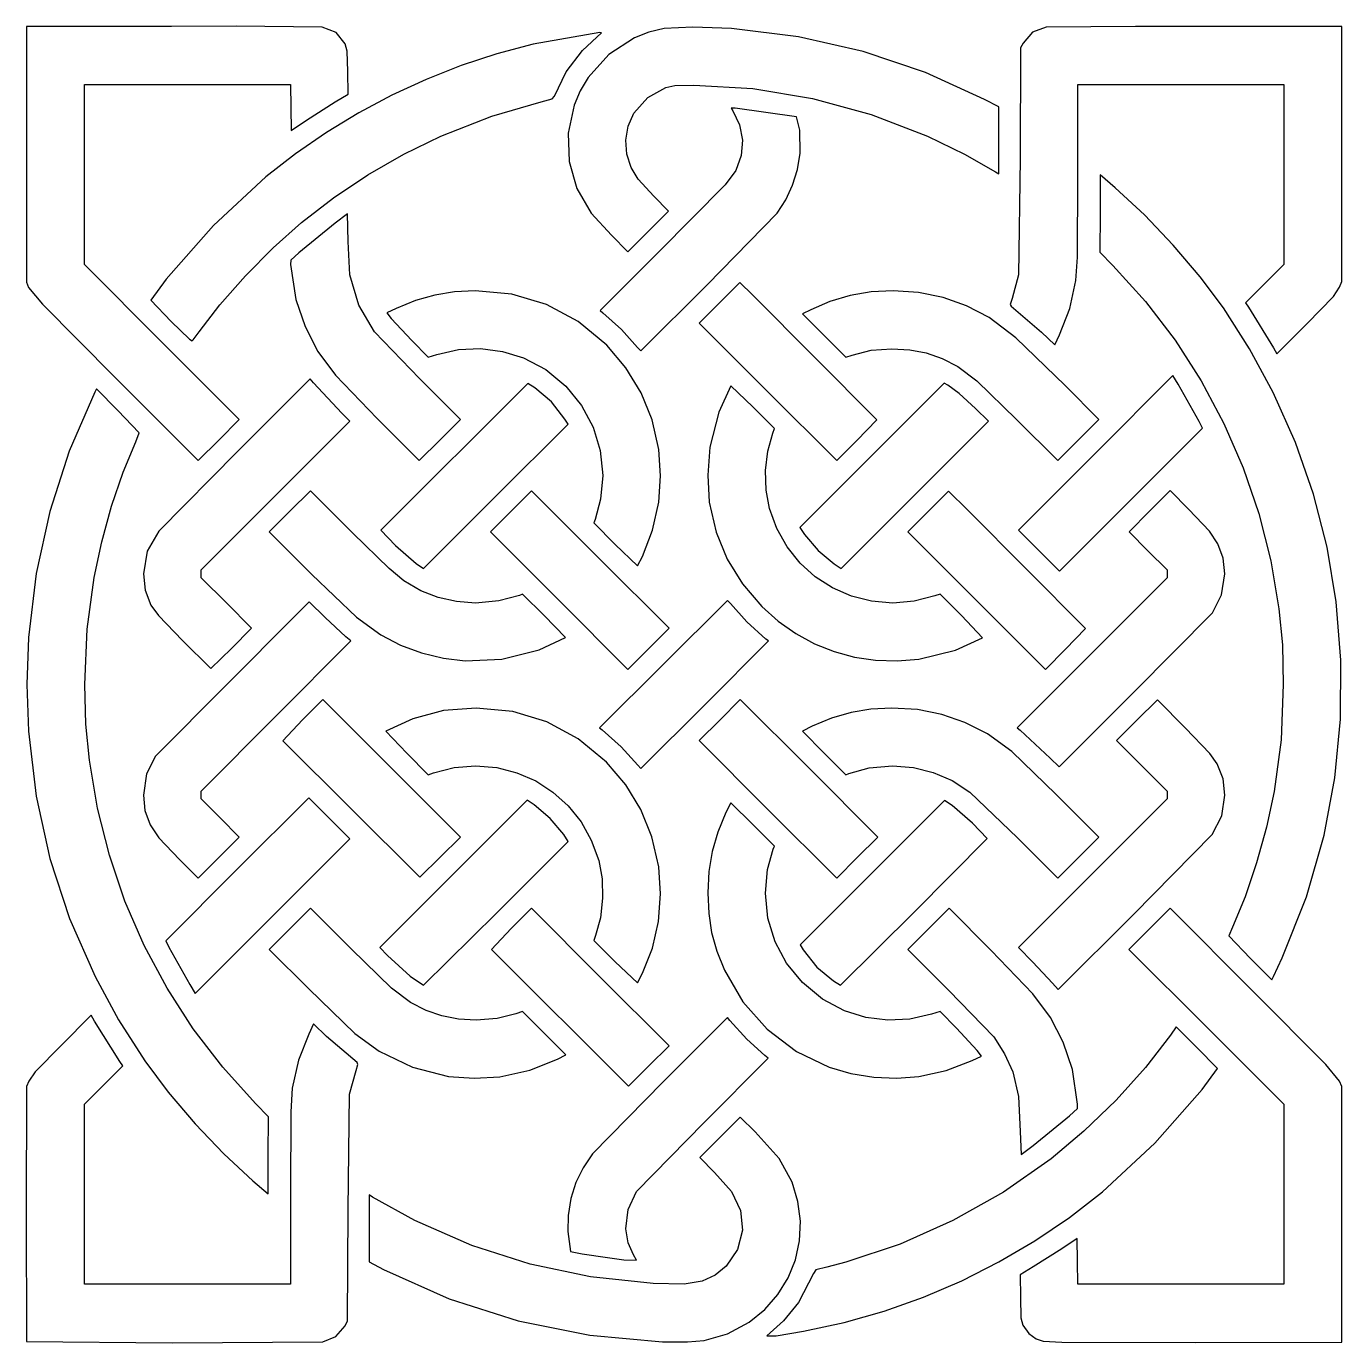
# Model space of a CAD drawing. Extents: x 0 to 52.5, y 0 to 52.4.
import ezdxf

# ---------------------------------------------------------------- set-up
doc = ezdxf.new("R2010")
doc.units = 0
doc.layers.get('0').update_dxf_attribs({"linetype": 'CONTINUOUS'})

msp = doc.modelspace()

# ---------------------------------------------------------------- linework, layer by layer
at = {"color": 7}
for points in [[(8.368552, 52.442622), (5.787762, 52.440418), (0.002207, 52.430498), (0.002207, 47.332858), (0.002207, 42.23522), (0.08599, 42.023553), (0.637674, 41.361234), (3.506834, 38.469316), (6.844992, 35.126747), (7.666304, 35.946955), (8.486512, 36.767164), (5.399707, 39.853969), (2.312901, 42.940775), (2.312901, 46.530289), (2.312901, 50.119803), (6.421659, 50.119803), (10.53152, 50.119803), (10.540339, 49.205886), (10.550262, 48.293074), (11.167623, 48.704282), (12.307536, 49.427476), (12.831191, 49.739463), (12.819064, 50.643456), (12.797121, 51.456994), (12.714334, 51.74809), (12.355656, 52.191974), (11.7927, 52.412859), (8.368552, 52.442622), (8.368552, 52.442622)], [(22.874334, 52.201192), (20.214166, 51.729352), (18.763499, 51.344801), (17.337925, 50.876869), (15.941612, 50.327648), (14.578728, 49.699232), (13.253441, 48.993714), (11.969919, 48.213187), (10.732332, 47.359745), (9.544846, 46.43548), (7.45384, 44.498737), (5.571684, 42.358692), (4.958735, 41.523049), (5.775635, 40.677483), (6.495296, 39.974758), (6.604419, 39.905734), (6.652068, 39.935549), (6.882474, 40.259664), (7.716489, 41.34333), (8.730244, 42.488666), (9.842894, 43.609528), (10.973596, 44.619775), (12.245974, 45.60235), (13.614285, 46.515653), (15.051314, 47.342842), (16.529846, 48.067077), (18.565842, 48.857868), (20.533873, 49.432987), (20.97123, 49.54516), (21.061937, 49.652372), (21.527163, 50.624716), (22.172386, 51.482687), (22.930558, 52.178039), (22.874334, 52.201192), (22.874334, 52.201192)], [(26.576293, 52.412859), (25.433073, 52.358839), (24.827422, 52.209848), (24.252517, 51.982248), (23.223227, 51.315375), (22.401757, 50.406525), (22.086628, 49.876454), (21.844663, 49.304004), (21.609184, 48.185381), (21.648957, 47.056693), (21.95553, 45.972381), (22.520453, 44.986886), (23.335149, 44.112657), (23.989992, 43.451199), (24.799177, 44.261487), (25.609462, 45.070671), (25.025175, 45.669289), (24.399136, 46.346819), (24.114568, 46.810306), (23.944098, 47.342684), (23.90736, 47.907417), (24.002339, 48.465714), (24.227016, 48.978785), (24.777893, 49.601982), (25.50804, 50.006251), (25.862606, 50.08886), (26.61929, 50.098855), (28.97273, 49.959075), (31.350735, 49.564902), (33.691351, 48.929761), (35.932623, 48.067077), (37.417994, 47.339718), (38.657831, 46.640532), (38.790123, 46.555643), (38.790123, 47.893994), (38.790123, 49.231244), (38.216859, 49.530001), (35.860035, 50.603361), (33.377622, 51.436404), (30.789434, 52.023454), (28.115288, 52.358839), (26.576293, 52.412859), (26.576293, 52.412859)], [(44.239439, 52.441521), (40.666461, 52.415063), (40.125558, 52.206896), (39.752543, 51.77014), (39.654429, 51.583831), (39.633479, 47.15647), (39.57285, 42.535081), (39.315979, 41.592501), (39.239946, 41.357362), (39.276293, 41.280515), (40.492276, 40.243125), (41.013724, 39.740417), (41.20555, 40.141702), (41.615522, 41.187157), (41.861494, 42.304671), (41.919322, 43.244494), (41.929845, 46.442095), (41.929845, 50.119803), (46.039706, 50.119803), (50.149568, 50.119803), (50.149568, 46.530289), (50.149568, 42.941876), (49.385586, 42.176789), (48.6216, 41.412806), (48.746175, 41.241928), (49.743873, 39.629073), (49.878369, 39.386539), (51.084429, 40.599213), (52.133973, 41.67494), (52.375378, 42.041192), (52.460262, 42.270497), (52.460262, 47.350497), (52.460262, 52.430498), (46.674706, 52.440418), (44.239439, 52.441521), (44.239439, 52.441521)], [(28.105365, 49.184942), (28.17592, 49.079108), (28.444691, 48.520918), (28.554566, 47.908944), (28.503507, 47.28536), (28.289472, 46.692344), (27.868343, 46.121285), (25.226919, 43.452303), (22.876538, 41.106331), (22.991191, 41.018136), (23.726954, 40.351077), (24.375844, 39.633483), (24.498212, 39.501191), (27.152865, 42.138206), (29.943117, 44.986886), (30.290172, 45.525071), (30.559621, 46.10814), (30.748745, 46.728925), (30.854827, 47.380261), (30.846727, 48.302794), (30.71592, 48.828855), (28.27073, 49.175018), (28.105365, 49.184942), (28.105365, 49.184942)], [(42.829429, 46.51816), (42.820609, 44.979167), (42.810689, 43.440174), (43.333238, 42.907702), (44.635727, 41.468069), (45.811598, 39.93223), (46.856345, 38.309486), (47.765463, 36.609139), (48.534447, 34.840487), (49.158791, 33.012833), (49.63399, 31.135477), (49.95554, 29.217719), (50.094802, 27.780762), (50.130828, 26.201469), (50.04649, 23.996384), (49.765923, 21.932858), (49.460657, 20.515051), (49.066214, 19.088265), (48.606837, 17.731368), (48.106767, 16.523228), (47.962345, 16.17045), (48.816731, 15.275278), (49.672217, 14.419792), (49.740565, 14.550983), (50.087831, 15.300636), (51.055782, 17.727681), (51.759118, 20.184404), (52.188783, 22.482329), (52.413747, 24.816539), (52.432939, 27.163566), (52.245288, 29.499941), (51.880493, 31.679301), (51.340328, 33.792835), (50.622879, 35.846272), (49.726234, 37.845341), (48.789242, 39.579964), (47.739655, 41.212164), (46.810155, 42.456421), (45.738342, 43.717503), (44.589559, 44.922879), (43.429151, 46.000018), (42.829429, 46.51816), (42.829429, 46.51816)], [(12.80804, 44.967042), (12.314151, 44.593317), (10.861147, 43.404897), (10.538135, 43.117164), (10.535931, 42.940775), (10.74429, 41.549508), (11.110894, 40.469367), (11.615208, 39.480243), (12.321598, 38.532725), (13.987639, 36.810157), (15.663333, 35.124542), (16.484645, 35.945853), (17.304853, 36.76606), (15.671052, 38.406476), (13.877397, 40.259664), (13.253421, 41.325544), (12.892927, 42.535081), (12.830087, 43.865712), (12.80804, 44.967042), (12.80804, 44.967042)], [(28.452631, 42.233015), (27.641242, 41.422726), (26.830956, 40.612442), (29.573804, 37.869594), (32.316651, 35.126747), (33.11922, 35.929316), (33.91297, 36.758344), (28.955339, 41.733612), (28.452631, 42.233015), (28.452631, 42.233015)], [(17.893552, 41.900081), (17.0732, 41.857431), (16.284724, 41.727885), (15.514077, 41.508323), (14.747214, 41.195626), (14.372389, 41.020341), (14.539959, 40.798751), (15.365679, 39.912396), (16.022726, 39.246528), (16.36448, 39.355671), (17.228756, 39.551056), (18.107914, 39.593135), (18.981314, 39.482581), (19.828318, 39.22007), (20.714303, 38.753685), (21.506216, 38.091181), (22.142911, 37.320655), (22.605653, 36.45974), (22.888266, 35.523505), (22.984575, 34.527024), (22.90015, 33.585996), (22.680306, 32.773057), (22.627389, 32.646278), (23.48508, 31.787484), (24.36482, 30.928691), (24.56546, 31.307927), (24.971219, 32.350236), (25.226919, 33.468691), (25.28801, 34.512774), (25.226919, 35.567719), (24.953943, 36.746528), (24.515383, 37.833539), (23.911418, 38.828334), (23.142225, 39.730497), (22.011059, 40.666516), (20.744711, 41.346118), (19.364952, 41.760306), (17.893552, 41.900081), (17.893552, 41.900081)], [(34.568917, 41.900081), (33.696476, 41.852611), (32.85497, 41.71022), (32.048024, 41.473693), (31.279264, 41.143813), (30.947433, 40.976244), (31.811738, 40.111938), (32.677145, 39.246528), (32.93842, 39.335827), (33.68805, 39.526583), (34.521512, 39.583872), (35.233188, 39.544833), (35.890235, 39.419811), (36.519969, 39.201532), (37.149706, 38.882726), (37.904632, 38.308159), (39.495679, 36.762754), (41.136095, 35.127849), (41.956304, 35.948057), (42.776512, 36.767164), (41.427137, 38.119844), (39.467569, 40.027461), (38.398757, 40.826313), (37.498708, 41.295161), (36.559573, 41.630718), (35.58257, 41.832515), (34.568917, 41.900081), (34.568917, 41.900081)], [(11.313143, 38.389941), (8.398318, 35.479524), (5.271823, 32.308934), (4.807529, 31.509111), (4.665486, 30.611191), (4.735431, 29.961473), (4.964246, 29.366547), (5.258521, 28.951009), (6.224323, 27.956538), (7.355416, 26.836469), (8.176728, 27.637936), (8.979298, 28.440505), (7.974985, 29.449229), (6.969568, 30.457953), (6.969568, 30.613396), (6.969568, 30.768839), (9.932901, 33.733274), (12.896235, 36.697709), (12.575427, 37.014108), (11.44323, 38.232292), (11.313143, 38.389941), (11.313143, 38.389941)], [(45.728822, 38.520028), (42.647531, 35.438735), (39.566234, 32.357441), (40.386443, 31.537233), (41.206651, 30.717024), (44.058642, 33.569012), (46.910627, 36.421), (46.779439, 36.682275), (45.942693, 38.172761), (45.728822, 38.520028), (45.728822, 38.520028)], [(2.785844, 37.986452), (2.7208, 37.853056), (1.704346, 35.499637), (0.927211, 33.096298), (0.384862, 30.625871), (0.072762, 28.071191), (0.018047, 26.201468), (0.072762, 24.331747), (0.388313, 21.74305), (0.934165, 19.262934), (1.715183, 16.873686), (2.736235, 14.557598), (3.673227, 12.822975), (4.722814, 11.190775), (5.652312, 9.946518), (6.724124, 8.685436), (7.872907, 7.480059), (9.033318, 6.402917), (9.63304, 5.884777), (9.64186, 7.423771), (9.65178, 8.962763), (9.129228, 9.495237), (7.826739, 10.93487), (6.650869, 12.470708), (5.606123, 14.093452), (4.697006, 15.793799), (3.928023, 17.56245), (3.303679, 19.390105), (2.828479, 21.267461), (2.506929, 23.185219), (2.367668, 24.622174), (2.331641, 26.201469), (2.415976, 28.406552), (2.696546, 30.47008), (3.001809, 31.887887), (3.396252, 33.314674), (3.855631, 34.67157), (4.355705, 35.879707), (4.500123, 36.232485), (3.643534, 37.129862), (2.785844, 37.986452), (2.785844, 37.986452)], [(19.99258, 38.195914), (14.139776, 32.347519), (14.722191, 31.737577), (15.542068, 31.025705), (15.841929, 30.825063), (18.72368, 33.705714), (21.604334, 36.585261), (21.478655, 36.781493), (20.93539, 37.470174), (20.275903, 38.02283), (19.99258, 38.195914), (19.99258, 38.195914)], [(28.092137, 38.102205), (27.610375, 37.058205), (27.250982, 35.655913), (27.174374, 34.551361), (27.235547, 33.468691), (27.514079, 32.278512), (27.953149, 31.1943), (28.5579, 30.206037), (29.333475, 29.303708), (29.984352, 28.722507), (30.684506, 28.228813), (31.428173, 27.824537), (32.20959, 27.51159), (33.022993, 27.291882), (33.862619, 27.167324), (34.722704, 27.139824), (35.597484, 27.211295), (37.052693, 27.573995), (38.131972, 28.061269), (37.296327, 28.947623), (36.441947, 29.800905), (36.231384, 29.729247), (35.406608, 29.516792), (34.55679, 29.448127), (33.708507, 29.517348), (32.902178, 29.720544), (32.150189, 30.048225), (31.464926, 30.490901), (30.858774, 31.039081), (30.34412, 31.683276), (29.933349, 32.413994), (29.638847, 33.221747), (29.505458, 33.951996), (29.483299, 34.729832), (29.570058, 35.502727), (29.76342, 36.218153), (29.833976, 36.409976), (28.97849, 37.265462), (28.092137, 38.102205), (28.092137, 38.102205)], [(36.604002, 38.213553), (33.727762, 35.337311), (30.85152, 32.462172), (31.034524, 32.17995), (31.574731, 31.544956), (32.209714, 31.004759), (32.491936, 30.821755), (35.431015, 33.75863), (38.370097, 36.696608), (37.848647, 37.208136), (37.204208, 37.805024), (36.752831, 38.128664), (36.604002, 38.213553), (36.604002, 38.213553)], [(11.32527, 33.9262), (10.503958, 33.104889), (9.68375, 32.284681), (11.387006, 30.590245), (13.157898, 28.879552), (14.136469, 28.172614), (14.920969, 27.770057), (15.759559, 27.458732), (16.627482, 27.24638), (17.499985, 27.140739), (18.964012, 27.211295), (20.445679, 27.578405), (21.504012, 28.067884), (20.645219, 28.947623), (19.786425, 29.805314), (19.659645, 29.752398), (18.846708, 29.532552), (17.905679, 29.448127), (17.147154, 29.501807), (16.4266, 29.664021), (15.730659, 29.939049), (15.045972, 30.331174), (14.46264, 30.821448), (13.018603, 32.239481), (11.32527, 33.9262), (11.32527, 33.9262)], [(20.145818, 33.927302), (19.32561, 33.107094), (18.505401, 32.286886), (21.248248, 29.544038), (23.991096, 26.801191), (24.811304, 27.621399), (25.631512, 28.441608), (22.888665, 31.184455), (20.145818, 33.927302), (20.145818, 33.927302)], [(36.778189, 33.908561), (35.967901, 33.098274), (35.156512, 32.286886), (37.899359, 29.544038), (40.642206, 26.801191), (41.444776, 27.60376), (42.238526, 28.432788), (37.528943, 33.161113), (36.778189, 33.908561), (36.778189, 33.908561)], [(45.617474, 33.928405), (44.797265, 33.108196), (43.977057, 32.287988), (44.734429, 31.527311), (45.492901, 30.766634), (45.492901, 30.610089), (45.492901, 30.454646), (42.503109, 27.460444), (39.513318, 24.467346), (39.63679, 24.37364), (40.835134, 23.259082), (41.189012, 22.920636), (44.214081, 25.928066), (47.311911, 29.058969), (47.670358, 29.770388), (47.79698, 30.611191), (47.737152, 31.233963), (47.524684, 31.805123), (47.185453, 32.31175), (46.361618, 33.177649), (45.617474, 33.928405), (45.617474, 33.928405)], [(11.270149, 29.493326), (10.769645, 28.99613), (5.150555, 23.343969), (4.792139, 22.632791), (4.665486, 21.791747), (4.725317, 21.168974), (4.937788, 20.597814), (5.277018, 20.091188), (6.100851, 19.225289), (6.844992, 18.474535), (7.6652, 19.294741), (8.485409, 20.114949), (7.72804, 20.875625), (6.969568, 21.636305), (6.969568, 21.792848), (6.969568, 21.948293), (9.95054, 24.931469), (12.931512, 27.935592), (12.739689, 28.102059), (11.908457, 28.870453), (11.270149, 29.493326), (11.270149, 29.493326)], [(27.963153, 29.552858), (25.402207, 27.011755), (22.862207, 24.46955), (22.96804, 24.39238), (23.724866, 23.708856), (24.386867, 22.979064), (24.499316, 22.85008), (27.060262, 25.391181), (29.600262, 27.933387), (29.494429, 28.010557), (28.737601, 28.694081), (28.075599, 29.423873), (27.963153, 29.552858), (27.963153, 29.552858)], [(11.820262, 25.601747), (11.009974, 24.791459), (10.226147, 23.953612), (15.683179, 18.510914), (16.503387, 19.313483), (17.305957, 20.116053), (14.56311, 22.8589), (11.820262, 25.601747), (11.820262, 25.601747)], [(17.940957, 25.257789), (16.638115, 25.160041), (15.409776, 24.828944), (14.330496, 24.341667), (15.166139, 23.455314), (16.020522, 22.602032), (16.231085, 22.673691), (17.055861, 22.886147), (17.905679, 22.95481), (18.753961, 22.885589), (19.560289, 22.682393), (20.312278, 22.354712), (20.997541, 21.912036), (21.603693, 21.363856), (22.118347, 20.719662), (22.529119, 19.988943), (22.823621, 19.181191), (22.95701, 18.450944), (22.979168, 17.673108), (22.892408, 16.900212), (22.699046, 16.184784), (22.62849, 15.992961), (23.483976, 15.137475), (24.370332, 14.300728), (24.573179, 14.686582), (24.967466, 15.691747), (25.211487, 16.747025), (25.288095, 17.851577), (25.226919, 18.934247), (24.948387, 20.124425), (24.509318, 21.208637), (23.904568, 22.1969), (23.128994, 23.099229), (22.002756, 24.031632), (20.752456, 24.706415), (19.393415, 25.117245), (17.940957, 25.257789), (17.940957, 25.257789)], [(28.471373, 25.601747), (27.651165, 24.781539), (26.830956, 23.96133), (29.573804, 21.218483), (32.316651, 18.475636), (33.136859, 19.295844), (33.957068, 20.116053), (31.21422, 22.8589), (28.471373, 25.601747), (28.471373, 25.601747)], [(34.521512, 25.257789), (33.684489, 25.213877), (32.890577, 25.082423), (32.116178, 24.858129), (31.337693, 24.535695), (30.958456, 24.335055), (31.81725, 23.455314), (32.676044, 22.597624), (32.802821, 22.650541), (33.612669, 22.870101), (34.54797, 22.955914), (35.377023, 22.88994), (36.170904, 22.692707), (36.924469, 22.366076), (37.632572, 21.911912), (39.530956, 20.082979), (41.136095, 18.475636), (41.957404, 19.295844), (42.778716, 20.116053), (41.07546, 21.81159), (39.304682, 23.523373), (38.326, 24.230322), (37.434453, 24.684867), (36.50901, 25.006161), (35.54094, 25.196402), (34.521512, 25.257789), (34.521512, 25.257789)], [(45.107049, 25.584108), (44.294557, 24.77382), (43.483168, 23.962431), (44.487484, 22.95371), (45.492901, 21.944985), (45.492901, 21.789543), (45.492901, 21.634098), (42.531772, 18.669664), (39.570643, 15.70633), (40.143906, 15.122043), (40.922225, 14.284196), (41.149323, 14.030636), (44.173295, 17.038066), (47.299786, 20.221886), (47.679882, 20.967551), (47.79698, 21.791747), (47.727023, 22.441401), (47.498225, 23.036389), (47.202872, 23.45286), (46.228225, 24.455219), (45.107049, 25.584108), (45.107049, 25.584108)], [(11.255818, 21.685914), (8.40383, 18.833923), (5.551841, 15.981937), (5.68303, 15.720659), (6.519776, 14.230173), (6.733647, 13.882909), (9.814941, 16.9642), (12.896235, 20.045497), (12.076026, 20.865705), (11.255818, 21.685914), (11.255818, 21.685914)], [(19.97053, 21.581181), (17.033655, 18.644306), (14.09678, 15.707431), (14.40436, 15.394339), (15.297407, 14.571862), (15.841929, 14.207025), (18.744627, 17.074445), (21.610946, 19.940764), (21.427945, 20.222987), (20.887739, 20.857974), (20.252752, 21.39818), (19.97053, 21.581181), (19.97053, 21.581181)], [(36.62054, 21.577876), (33.738786, 18.697223), (30.858135, 15.817673), (30.983811, 15.621444), (31.527078, 14.932764), (32.186563, 14.380103), (32.469889, 14.207025), (35.403456, 17.116341), (38.322693, 20.055417), (37.740277, 20.665361), (36.920401, 21.377233), (36.62054, 21.577876), (36.62054, 21.577876)], [(28.097649, 21.474247), (27.897006, 21.095011), (27.573051, 20.312855), (27.348996, 19.536538), (27.218698, 18.739093), (27.176015, 17.893553), (27.212667, 17.069659), (27.329689, 16.304877), (27.534963, 15.562732), (27.836373, 14.806747), (28.573611, 13.547184), (29.547234, 12.454031), (30.71053, 11.570403), (32.01679, 10.939419), (32.887003, 10.68806), (33.796076, 10.5407), (34.710955, 10.500647), (35.598585, 10.57121), (36.680764, 10.807958), (37.715252, 11.207313), (38.090077, 11.382598), (37.922507, 11.604188), (37.09679, 12.490541), (36.43974, 13.15641), (36.097988, 13.047266), (35.233713, 12.851881), (34.354556, 12.809801), (33.481156, 12.920354), (32.634151, 13.182869), (31.748166, 13.649252), (30.956252, 14.311757), (30.319558, 15.082282), (29.856815, 15.943198), (29.5742, 16.879433), (29.47789, 17.875914), (29.562317, 18.816943), (29.782163, 19.62988), (29.835079, 19.756659), (28.977389, 20.615453), (28.097649, 21.474247), (28.097649, 21.474247)], [(11.324166, 17.275091), (10.505062, 16.454882), (9.684853, 15.634674), (11.264637, 14.062603), (13.101548, 12.280376), (14.061502, 11.57773), (15.393108, 10.937224), (16.829707, 10.573414), (17.850383, 10.506377), (18.88133, 10.559082), (20.074763, 10.820294), (21.183205, 11.259126), (21.515036, 11.426696), (20.65073, 12.291001), (19.785321, 13.15641), (19.524046, 13.067112), (18.774419, 12.876356), (17.940957, 12.819062), (17.22928, 12.858101), (16.572233, 12.983125), (15.942499, 13.201404), (15.312762, 13.520209), (14.557538, 14.095428), (12.965687, 15.641284), (11.324166, 17.275091), (11.324166, 17.275091)], [(20.145818, 17.276191), (19.33553, 16.465903), (18.54178, 15.637979), (24.007631, 10.185358), (24.828943, 10.987928), (25.631512, 11.790497), (22.888665, 14.533344), (20.145818, 17.276191), (20.145818, 17.276191)], [(36.799133, 17.278396), (35.977821, 16.457084), (35.157613, 15.636875), (36.791417, 13.996459), (38.585072, 12.143275), (39.014383, 11.477183), (39.338029, 10.749803), (39.574247, 9.775432), (39.635689, 8.372961), (39.680887, 7.459049), (40.148318, 7.810723), (41.601322, 8.998041), (41.924334, 9.285775), (41.926535, 9.462164), (41.718179, 10.853432), (41.351571, 11.93357), (40.847258, 12.922694), (40.140869, 13.870214), (38.474827, 15.592778), (36.799133, 17.278396), (36.799133, 17.278396)], [(45.617474, 17.276191), (44.796165, 16.455983), (43.975956, 15.635775), (47.062762, 12.548969), (50.149568, 9.462164), (50.149568, 5.87265), (50.149568, 2.283136), (46.040807, 2.283136), (41.930946, 2.283136), (41.922127, 3.197048), (41.912206, 4.109862), (41.294845, 3.698655), (40.154933, 2.975461), (39.631278, 2.663473), (39.643405, 1.759478), (39.665347, 0.945942), (39.748132, 0.654846), (39.980394, 0.324578), (40.27179, 0.102529), (40.548734, 0.020306), (41.295338, -0.021061), (46.62179, -0.03307), (52.460262, -0.027559), (52.460262, 5.07008), (52.460262, 10.167719), (52.376479, 10.379386), (51.824796, 11.041703), (48.955635, 13.933622), (45.617474, 17.276191), (45.617474, 17.276191)], [(2.584097, 13.0164), (1.379141, 11.803725), (0.351307, 10.7496), (0.088194, 10.379386), (0.002207, 10.167719), (-0.007716, 5.106459), (0, 0), (5.813117, -0.045197), (11.815851, -0.01102), (12.342972, 0.199972), (12.709923, 0.632799), (12.80804, 0.819108), (12.828987, 5.246469), (12.889619, 9.867858), (13.146487, 10.810438), (13.222522, 11.045576), (13.186173, 11.122423), (11.970193, 12.159813), (11.448742, 12.662521), (11.256919, 12.261235), (10.846946, 11.21578), (10.600972, 10.098264), (10.543145, 9.158442), (10.532623, 5.960844), (10.532623, 2.283136), (6.422762, 2.283136), (2.312901, 2.283136), (2.312901, 5.87265), (2.312901, 9.461063), (3.076885, 10.226145), (3.840869, 10.990132), (3.716294, 11.161006), (2.718596, 12.773864), (2.584097, 13.0164), (2.584097, 13.0164)], [(27.964254, 12.919386), (25.384568, 10.344108), (22.582189, 7.486608), (22.205594, 6.930976), (21.917827, 6.335757), (21.718603, 5.69998), (21.607639, 5.022673), (21.592207, 4.382164), (21.696937, 3.588414), (22.161059, 3.503527), (23.179707, 3.345878), (23.832346, 3.258784), (24.326235, 3.248864), (24.208274, 3.457223), (23.998109, 3.93741), (23.911721, 4.492405), (23.992837, 5.268507), (24.330643, 5.979584), (27.015061, 8.724638), (29.587031, 11.303223), (29.452536, 11.403542), (28.735231, 12.051426), (28.059063, 12.797014), (27.964254, 12.919386), (27.964254, 12.919386)], [(45.863318, 12.546765), (45.635113, 12.221549), (44.638943, 10.933168), (43.459759, 9.626371), (42.177352, 8.383818), (40.871512, 7.288169), (38.966693, 5.960172), (36.952871, 4.823432), (34.852259, 3.889116), (32.687068, 3.168388), (31.928595, 2.969952), (31.48496, 2.853995), (31.387302, 2.713085), (30.794195, 1.552223), (30.198771, 0.82234), (29.531911, 0.224895), (29.899218, 0.234119), (30.993734, 0.410103), (32.616711, 0.761737), (34.213397, 1.216795), (35.77801, 1.772569), (37.304768, 2.426353), (38.78789, 3.175441), (40.221594, 4.017125), (41.600099, 4.948699), (42.917623, 5.967457), (45.008628, 7.904201), (46.890784, 10.044247), (47.503734, 10.880994), (46.683526, 11.72766), (45.863318, 12.546765), (45.863318, 12.546765)], [(28.47027, 8.950636), (27.662188, 8.141451), (26.853004, 7.332266), (27.437294, 6.733645), (28.127415, 5.981791), (28.477152, 5.228567), (28.554181, 4.436962), (28.363533, 3.674733), (27.910236, 3.009638), (27.467883, 2.644372), (26.954429, 2.404404), (26.231258, 2.292463), (24.996512, 2.31621), (22.494137, 2.579138), (20.091597, 3.08176), (17.764674, 3.830542), (15.489151, 4.831955), (13.804637, 5.762405), (13.672346, 5.847292), (13.672346, 4.508944), (13.672346, 3.171696), (14.24561, 2.872938), (16.855925, 1.701846), (19.613981, 0.822366), (22.468181, 0.248008), (25.366929, -0.007716), (26.363709, -0.017826), (27.024984, 0.047405), (27.958474, 0.313108), (28.824151, 0.767292), (29.454307, 1.279073), (29.975057, 1.875264), (30.381673, 2.540436), (30.669429, 3.259161), (30.833599, 4.01601), (30.869456, 4.795557), (30.772274, 5.582372), (30.537327, 6.361027), (30.021706, 7.294044), (29.06448, 8.359733), (28.47027, 8.950636), (28.47027, 8.950636)]]:
    msp.add_lwpolyline(points, dxfattribs=at)

doc.saveas('drawing.dxf')
